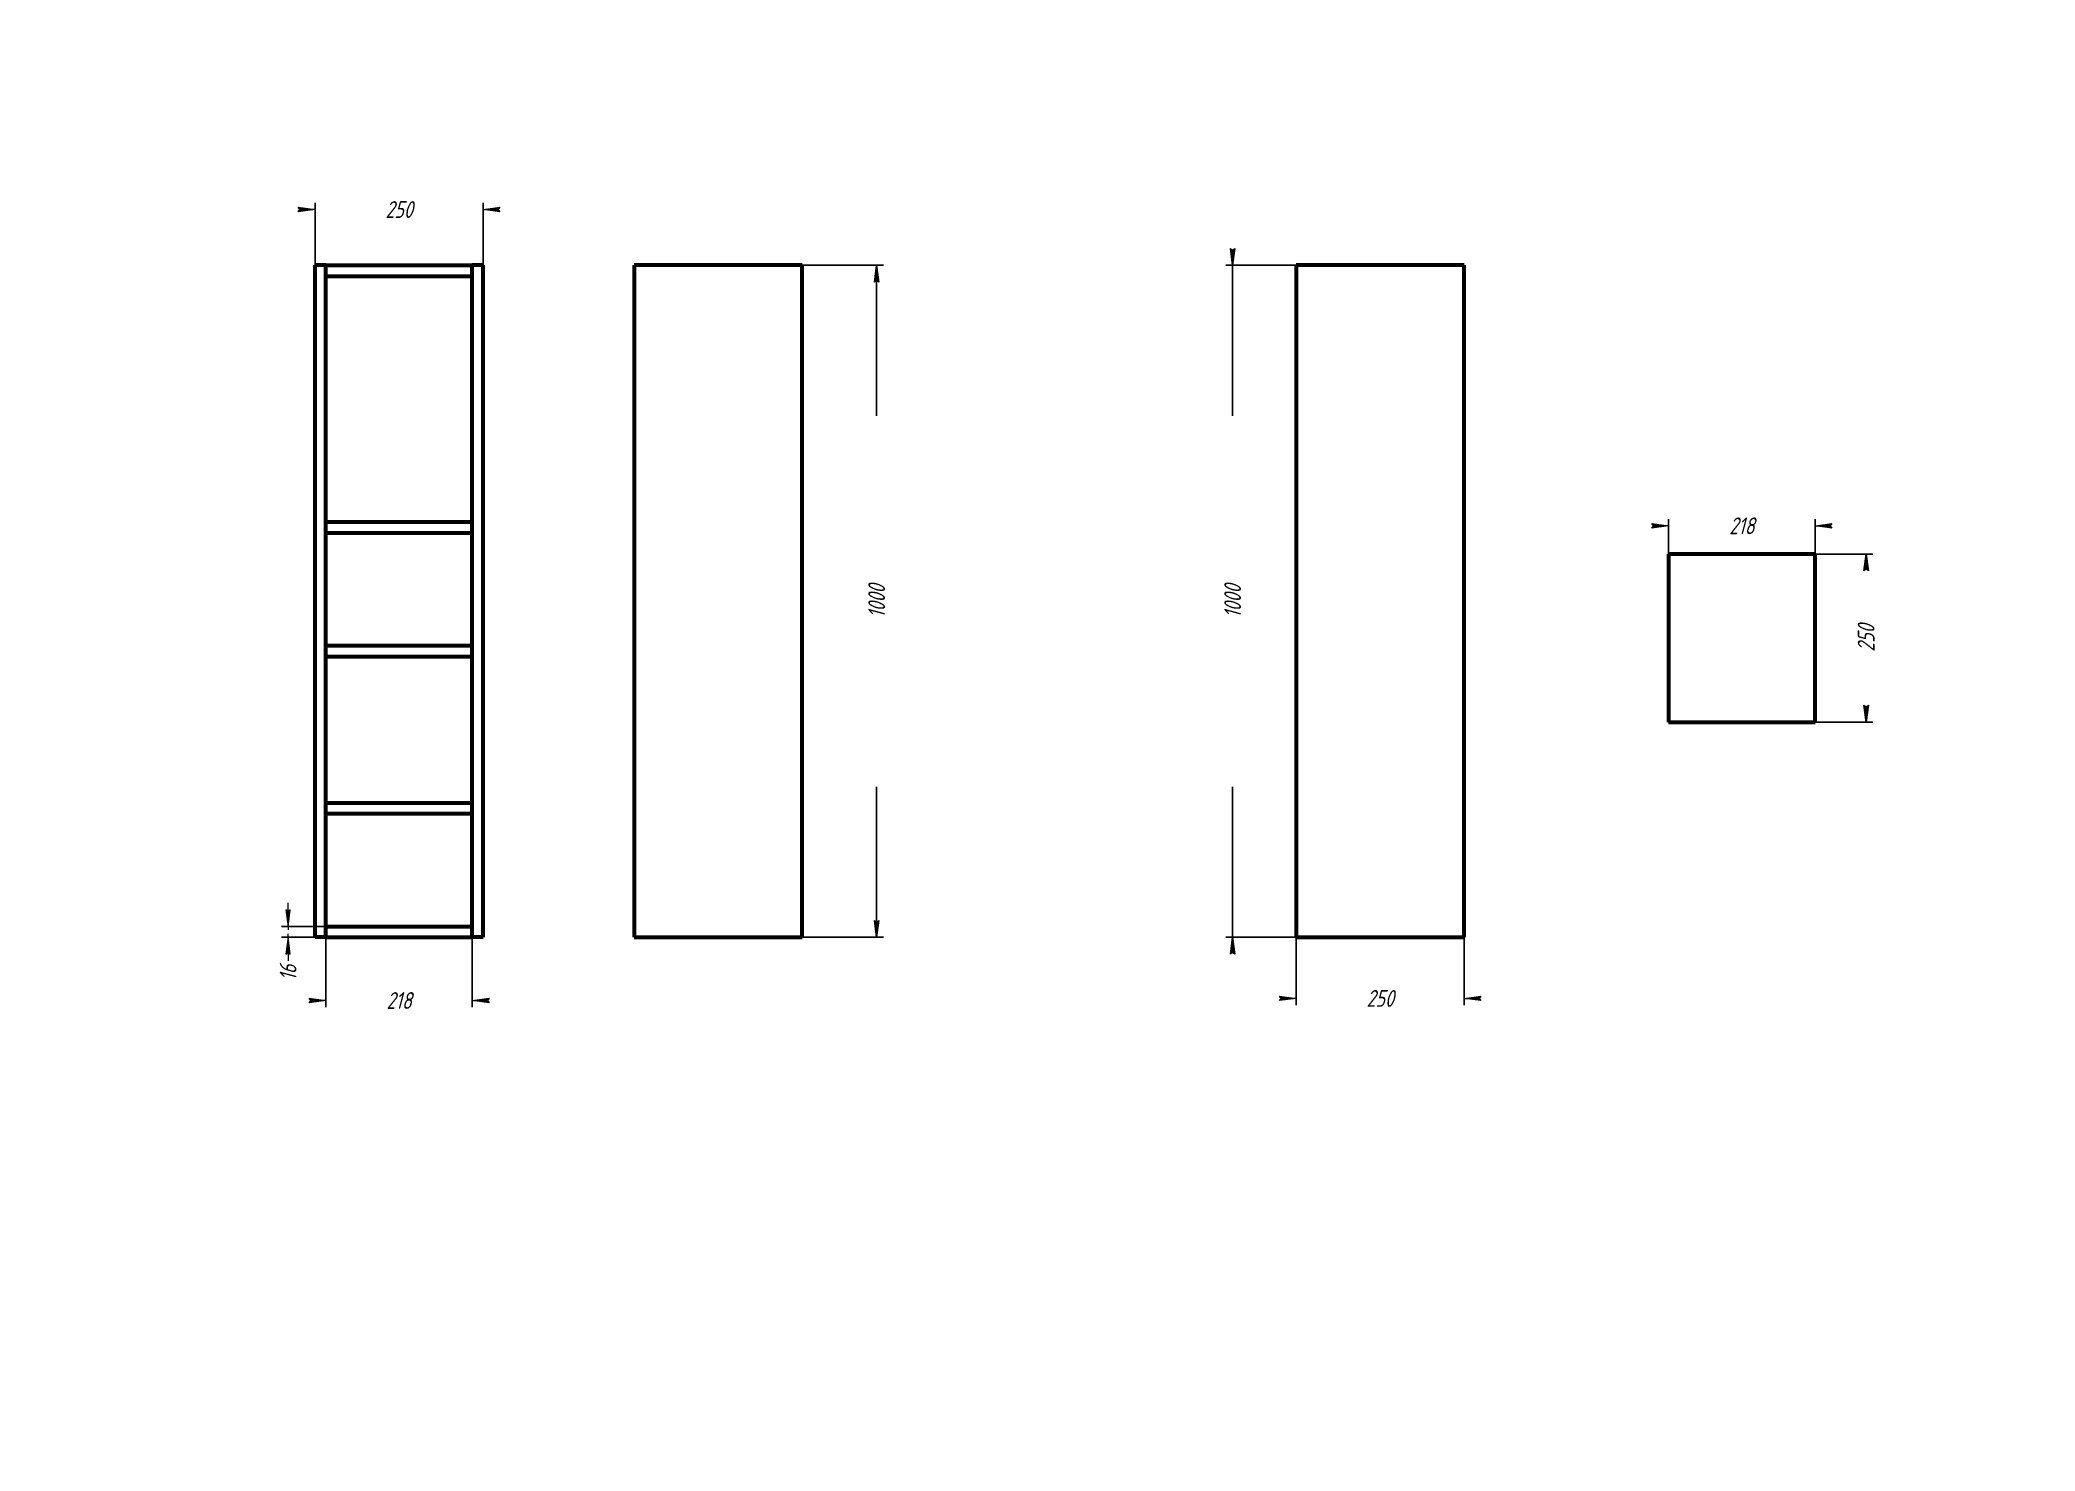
# Model space of a CAD drawing. Header units: millimetres. Extents: x 0 to 594, y 0 to 420.
import ezdxf

# ---------------------------------------------------------------- set-up
doc = ezdxf.new("R2010")
doc.units = ezdxf.units.MM
doc.linetypes.add('K5LT_BASIC', pattern=[0])
doc.linetypes.add('K5LT_THIN', pattern=[0])
doc.layers.add('Системный слой', color=7, linetype='Continuous')
doc.layers.add('Системный слой (1)', color=252, linetype='Continuous', true_color=0x909090)
doc.styles.add('KDIMTEXTSTYLE', font='GOST_AU.SHX', dxfattribs={"width": 0.96, "oblique": 15, "height": 5})
doc.dimstyles.new('KDIMSTYLE (0.20)', dxfattribs={"dimtxt": 5, "dimasz": 1, "dimexe": 2, "dimexo": 0, "dimgap": 1, "dimtad": 1, "dimlfac": 5, "dimtxsty": 'KDIMTEXTSTYLE', "dimsah": 1, "dimcen": 0, "dimdle": 1, "dimadec": 0, "dimazin": 0, "dimtfac": 0.667, "dimtmove": 0, "dimatfit": 3, "dimfxl": 1, "dimtvp": 1, "dimtolj": 1, "dimtzin": 0, "dimarcsym": 0})

# ---------------------------------------------------------------- blocks, each defined once
blk = doc.blocks.new('KDIMARROW_01')
at = {"layer": 'Системный слой'}
blk.add_hatch(color=0, dxfattribs=at).paths.add_polyline_path([(0, 0), (-5, 0.658262491226197), (-4.5, 6e-16), (-5, -0.6582624912261956)])
at = {"layer": 'Системный слой', "color": 0, "linetype": 'K5LT_THIN', "lineweight": 18}
for p, q in [((-4.5, 6e-16), (-5, 0.658262491226197)), ((-5, 0.658262491226197), (0, 0)), ((0, 0), (-5, -0.6582624912261956)), ((-5, -0.6582624912261956), (-4.5, 6e-16))]:
    blk.add_line(p, q, dxfattribs=at)
at = {"layer": 'Системный слой (1)', "color": 0, "linetype": 'K5LT_THIN', "lineweight": 18}
blk.add_line((0, 0), (-1, 0), dxfattribs=at)
blk = doc.blocks.new('KDIMARROW_02')
at = {"layer": 'Системный слой'}
blk.add_hatch(color=0, dxfattribs=at).paths.add_polyline_path([(4.5, -6e-16), (5, 0.6582624912261956), (0, 0), (5, -0.658262491226197)])
at = {"layer": 'Системный слой', "color": 0, "linetype": 'K5LT_THIN', "lineweight": 18}
for p, q in [((5, 0.6582624912261956), (0, 0)), ((0, 0), (5, -0.658262491226197)), ((0, 0), (7, -9e-16)), ((4.5, -6e-16), (5, 0.6582624912261956)), ((5, -0.658262491226197), (4.5, -6e-16))]:
    blk.add_line(p, q, dxfattribs=at)
at = {"layer": 'Системный слой (1)', "color": 0, "linetype": 'K5LT_THIN', "lineweight": 18}
blk.add_line((0, 0), (-1, 0), dxfattribs=at)

msp = doc.modelspace()

# ---------------------------------------------------------------- linework, layer by layer
at = {"layer": 'Системный слой (1)', "color": 5, "linetype": 'K5LT_BASIC', "lineweight": 60, "true_color": 0x0000ff}
for p, q in [((85.12610817524445, 352.929256424184), (81.92610817524445, 352.929256424184)), ((81.92610817524445, 152.929256424184), (81.92610817524445, 352.929256424184)), ((85.12610817524445, 349.729256424184), (85.12610817524445, 352.929256424184)), ((85.12610817524445, 352.929256424184), (128.7261081752445, 352.929256424184)), ((85.12610817524445, 152.929256424184), (85.12610817524445, 352.929256424184)), ((128.7261081752445, 349.729256424184), (128.7261081752445, 352.929256424184)), ((131.9261081752445, 352.929256424184), (128.7261081752445, 352.929256424184)), ((128.7261081752445, 152.929256424184), (128.7261081752445, 352.929256424184)), ((131.9261081752445, 152.929256424184), (131.9261081752445, 352.929256424184)), ((176.9261081752445, 352.929256424184), (176.9261081752445, 152.929256424184)), ((226.9261081752445, 352.929256424184), (176.9261081752445, 352.929256424184)), ((226.9261081752445, 152.929256424184), (226.9261081752445, 352.929256424184)), ((374.0049947308851, 352.929256424184), (374.0049947308851, 152.929256424184)), ((424.0049947308851, 352.929256424184), (374.0049947308851, 352.929256424184)), ((424.0049947308851, 152.929256424184), (424.0049947308851, 352.929256424184)), ((85.12610817524445, 349.729256424184), (128.7261081752445, 349.729256424184)), ((85.12610817524445, 273.329256424184), (85.12610817524445, 276.529256424184)), ((85.12610817524445, 276.529256424184), (128.7261081752445, 276.529256424184)), ((85.12610817524445, 273.329256424184), (128.7261081752445, 273.329256424184)), ((128.7261081752445, 273.329256424184), (128.7261081752445, 276.529256424184)), ((528.4947020100868, 266.9676202725749), (484.8947020100868, 266.9676202725749)), ((484.8947020100868, 266.9676202725749), (484.8947020100868, 216.9676202725749)), ((528.4947020100868, 216.9676202725749), (528.4947020100868, 266.9676202725749)), ((85.12610817524445, 236.529256424184), (85.12610817524445, 239.729256424184)), ((85.12610817524445, 239.729256424184), (128.7261081752445, 239.729256424184)), ((128.7261081752445, 236.529256424184), (128.7261081752445, 239.729256424184)), ((85.12610817524445, 236.529256424184), (128.7261081752445, 236.529256424184)), ((484.8947020100868, 216.9676202725749), (528.4947020100868, 216.9676202725749)), ((85.12610817524445, 189.729256424184), (85.12610817524445, 192.929256424184)), ((85.12610817524445, 192.929256424184), (128.7261081752445, 192.929256424184)), ((128.7261081752445, 189.729256424184), (128.7261081752445, 192.929256424184)), ((85.12610817524445, 189.729256424184), (128.7261081752445, 189.729256424184)), ((85.12610817524445, 152.929256424184), (85.12610817524445, 156.129256424184)), ((85.12610817524445, 156.129256424184), (128.7261081752445, 156.129256424184)), ((128.7261081752445, 152.929256424184), (128.7261081752445, 156.129256424184)), ((85.12610817524445, 152.929256424184), (81.92610817524445, 152.929256424184)), ((85.12610817524445, 152.929256424184), (128.7261081752445, 152.929256424184)), ((131.9261081752445, 152.929256424184), (128.7261081752445, 152.929256424184)), ((176.9261081752445, 152.929256424184), (226.9261081752445, 152.929256424184)), ((374.0049947308851, 152.929256424184), (424.0049947308851, 152.929256424184))]:
    msp.add_line(p, q, dxfattribs=at)

# ---------------------------------------------------------------- dimensions: what is measured, and where the dimension line sits
at = {"layer": 'Системный слой (1)', "color": 7}
for base, p1, p2, location in [((81.92610817524445, 369.5177275290739), (131.9261081752445, 352.929256424184), (81.92610817524445, 352.929256424184), (106.9261081752445, 369.5177275290739)), ((484.8947020100868, 275.3741839306257), (528.4947020100868, 266.9676202725749), (484.8947020100868, 266.9676202725749), (506.6947020100868, 275.3741839306257)), ((85.12610817524445, 134.0979625518329), (128.7261081752445, 152.929256424184), (85.12610817524445, 152.929256424184), (106.9261081752445, 134.0979625518329)), ((374.0049947308851, 134.7308630186032), (424.0049947308851, 152.929256424184), (374.0049947308851, 152.929256424184), (399.0049947308851, 134.7308630186032))]:
    msp.add_linear_dim(base=base, p1=p1, p2=p2, location=location, dimstyle='KDIMSTYLE (0.20)', override={"dimexo": 0, "dimpost": '\\H5.0;\\W0.965;\\Q15;<>', "dimblk1": 'KDIMARROW_01', "dimblk2": 'KDIMARROW_01', "dimse1": 0, "dimse2": 0, "dimclrt": 7, "dimtolj": 1}, dxfattribs=at).render()
for base, p1, p2, location, override in [((249.1161475413954, 352.929256424184), (226.9261081752445, 152.929256424184), (226.9261081752445, 352.929256424184), (249.1161475413953, 252.929256424184), {"dimexo": 0, "dimpost": '\\H5.0;\\W0.965;\\Q15;<>', "dimblk1": 'KDIMARROW_01', "dimblk2": 'KDIMARROW_01', "dimse1": 0, "dimse2": 0, "dimclrt": 7, "dimtolj": 1}), ((355.1026510491918, 152.929256424184), (374.0049947308851, 352.929256424184), (374.0049947308851, 152.929256424184), (355.1026510491918, 252.929256424184), {"dimexo": 0, "dimpost": '\\H5.0;\\W0.965;\\Q15;<>', "dimblk1": 'KDIMARROW_01', "dimblk2": 'KDIMARROW_01', "dimse1": 0, "dimse2": 0, "dimclrt": 7, "dimtolj": 1}), ((543.7129075049552, 266.9676202725749), (528.4947020100868, 216.9676202725749), (528.4947020100868, 266.9676202725749), (543.7129075049552, 241.9676202725749), {"dimexo": 0, "dimpost": '\\H5.0;\\W0.965;\\Q15;<>', "dimblk1": 'KDIMARROW_01', "dimblk2": 'KDIMARROW_01', "dimse1": 0, "dimse2": 0, "dimclrt": 7, "dimtolj": 1}), ((73.89009806440629, 156.129256424184), (85.12610817524445, 152.929256424184), (85.12610817524445, 156.129256424184), (73.89009806440629, 142.3814235613301), {"dimexo": 0, "dimpost": '\\H5.0;\\W0.965;\\Q15;<>', "dimblk1": 'KDIMARROW_02', "dimblk2": 'KDIMARROW_02', "dimse1": 0, "dimse2": 0, "dimclrt": 7, "dimtolj": 1})]:
    msp.add_linear_dim(base=base, p1=p1, p2=p2, angle=90, location=location, dimstyle='KDIMSTYLE (0.20)', override=override, dxfattribs=at).render()

doc.saveas('drawing.dxf')
